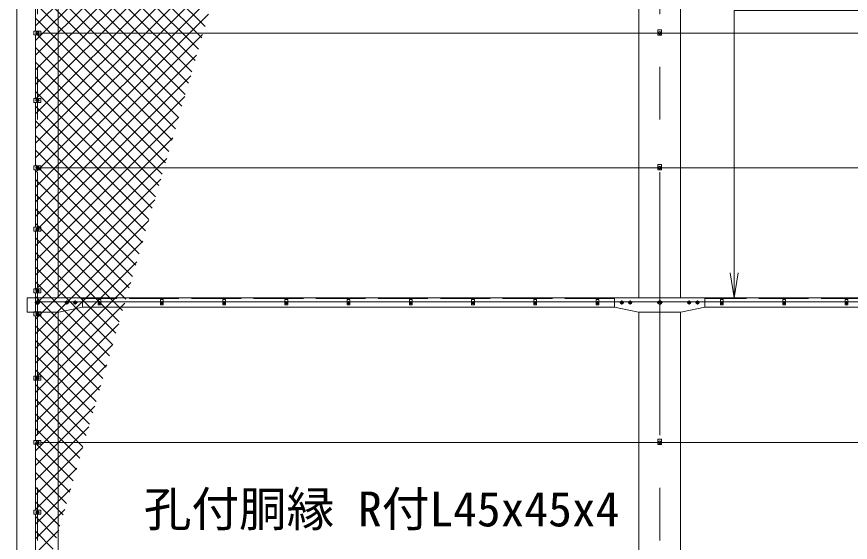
# Model space of a CAD drawing. Units: millimetres, scale not verified. Extents: x -14700 to 14700, y -10395 to 10395.
# Drawn here: x -10672 to -6653, y -2310 to 227 of the extents above; entities that cross this region are included whole.
import ezdxf
from ezdxf.enums import TextEntityAlignment as Align

# ---------------------------------------------------------------- set-up
doc = ezdxf.new("R2010")
doc.units = ezdxf.units.MM
doc.header["$LTSCALE"] = 40
doc.linetypes.add('DASHED', pattern=[7.5, 6, -1.5])
doc.linetypes.add('USER1', pattern=[50.8, 31.75, -6.35, 6.35, -6.35])
for name, color, linetype, lineweight in [('0-2_0', 7, 'Continuous', 18), ('0-4_D-STR3', 3, 'Continuous', 13), ('0-8_D-STR-TXT', 7, 'Continuous', 13), ('0-9_D-STR1', 1, 'Continuous', 18), ('0-A_D-BMK', 2, 'USER1', 13), ('0-B_D-STR2', 7, 'Continuous', 13)]:
    doc.layers.add(name, color=color, linetype=linetype, lineweight=lineweight)
doc.styles.add('ＭＳ ゴシック', font='')
doc.styles.get('ＭＳ ゴシック').set_extended_font_data('MS Gothic')

# ---------------------------------------------------------------- blocks, each defined once
blk = doc.blocks.new('_Open')
at = {"layer": '0-2_0'}
blk.add_line((-40, 6.67), (0, 0), dxfattribs=at)
blk.add_lwpolyline([(-40, -6.67), (0, 0), (-40, 0)], dxfattribs=at)

msp = doc.modelspace()

# ---------------------------------------------------------------- linework, layer by layer
at = {"layer": '0-4_D-STR3'}
for p, q in [((-10582.27, 157.24), (-10582.27, 463.24)), ((-10589.47, 157.24), (-10555.07, 157.24)), ((-10589.47, 157.24), (-10589.47, 138.24)), ((-10589.47, 138.24), (-10555.07, 138.24)), ((-10582.27, -167.76), (-10582.27, 138.24)), ((-10578.77, 151.49), (-10572.27, 155.24)), ((-10578.77, 143.98), (-10578.77, 151.49)), ((-10572.27, 140.23), (-10578.77, 143.98)), ((-10572.27, 155.24), (-10565.77, 151.49)), ((-10565.77, 143.98), (-10572.27, 140.23)), ((-10565.77, 151.49), (-10565.77, 143.98)), ((-10555.07, 157.24), (-10555.07, 138.24)), ((-10555.07, 147.74), (-3822.27, 147.74)), ((-7578.77, 151.49), (-7572.27, 155.24)), ((-7578.77, 143.98), (-7578.77, 151.49)), ((-7572.27, 140.23), (-7578.77, 143.98)), ((-7572.27, 155.24), (-7565.77, 151.49)), ((-7565.77, 143.98), (-7572.27, 140.23)), ((-7565.77, 151.49), (-7565.77, 143.98)), ((-10589.47, -167.76), (-10555.07, -167.76)), ((-10589.47, -167.76), (-10589.47, -186.76)), ((-10589.47, -186.76), (-10555.07, -186.76)), ((-10582.27, -492.76), (-10582.27, -186.76)), ((-10578.77, -173.51), (-10572.27, -169.76)), ((-10578.77, -181.02), (-10578.77, -173.51)), ((-10572.27, -184.77), (-10578.77, -181.02)), ((-10572.27, -169.76), (-10565.77, -173.51)), ((-10565.77, -181.02), (-10572.27, -184.77)), ((-10565.77, -173.51), (-10565.77, -181.02)), ((-10555.07, -167.76), (-10555.07, -186.76)), ((-10589.47, -492.76), (-10555.07, -492.76)), ((-10589.47, -492.76), (-10589.47, -511.76)), ((-10589.47, -511.76), (-10555.07, -511.76)), ((-10582.27, -789.76), (-10582.27, -511.76)), ((-10578.77, -498.51), (-10572.27, -494.76)), ((-10578.77, -506.02), (-10578.77, -498.51)), ((-10572.27, -509.77), (-10578.77, -506.02)), ((-10572.27, -494.76), (-10565.77, -498.51)), ((-10565.77, -506.02), (-10572.27, -509.77)), ((-10565.77, -498.51), (-10565.77, -506.02)), ((-10555.07, -492.76), (-10555.07, -511.76)), ((-10555.07, -502.26), (-3822.27, -502.26)), ((-7578.77, -498.51), (-7572.27, -494.76)), ((-7578.77, -506.02), (-7578.77, -498.51)), ((-7572.27, -509.77), (-7578.77, -506.02)), ((-7572.27, -494.76), (-7565.77, -498.51)), ((-7565.77, -506.02), (-7572.27, -509.77)), ((-7565.77, -498.51), (-7565.77, -506.02)), ((-10589.47, -789.76), (-10555.07, -789.76)), ((-10589.47, -789.76), (-10589.47, -808.76)), ((-10578.77, -795.51), (-10572.27, -791.76)), ((-10578.77, -803.02), (-10578.77, -795.51)), ((-10572.27, -806.77), (-10578.77, -803.02)), ((-10572.27, -791.76), (-10565.77, -795.51)), ((-10565.77, -803.02), (-10572.27, -806.77)), ((-10565.77, -795.51), (-10565.77, -803.02)), ((-10555.07, -789.76), (-10555.07, -808.76)), ((-10589.47, -808.76), (-10555.07, -808.76)), ((-10582.27, -1086.76), (-10582.27, -808.76)), ((-10589.47, -1086.76), (-10555.07, -1086.76)), ((-10589.47, -1086.76), (-10589.47, -1105.76)), ((-10589.47, -1105.76), (-10555.07, -1105.76)), ((-10582.27, -1197.76), (-10582.27, -1105.76)), ((-10578.77, -1092.51), (-10572.27, -1088.76)), ((-10578.77, -1100.02), (-10578.77, -1092.51)), ((-10572.27, -1103.77), (-10578.77, -1100.02)), ((-10572.27, -1088.76), (-10565.77, -1092.51)), ((-10565.77, -1100.02), (-10572.27, -1103.77)), ((-10565.77, -1092.51), (-10565.77, -1100.02)), ((-10555.07, -1086.76), (-10555.07, -1105.76)), ((-10622.27, -1129.26), (-10354.77, -1129.26)), ((-10622.27, -1129.26), (-10622.27, -1199.26)), ((-10278.77, -1148.76), (-10582.27, -1148.76)), ((-10580.77, -1147.35), (-10572.27, -1142.45)), ((-10580.77, -1157.17), (-10580.77, -1147.35)), ((-10572.27, -1162.08), (-10580.77, -1157.17)), ((-10563.77, -1157.17), (-10572.27, -1162.08)), ((-10429.77, -1144.76), (-10436.27, -1148.51)), ((-10436.27, -1148.51), (-10436.27, -1156.02)), ((-10436.27, -1156.02), (-10429.77, -1159.77)), ((-10423.27, -1148.51), (-10429.77, -1144.76)), ((-10429.77, -1159.77), (-10423.27, -1156.02)), ((-10423.27, -1156.02), (-10423.27, -1148.51)), ((-10389.77, -1144.76), (-10396.27, -1148.51)), ((-10396.27, -1148.51), (-10396.27, -1156.02)), ((-10396.27, -1156.02), (-10389.77, -1159.77)), ((-10383.27, -1148.51), (-10389.77, -1144.76)), ((-10389.77, -1159.77), (-10383.27, -1156.02)), ((-10383.27, -1156.02), (-10383.27, -1148.51)), ((-10354.77, -1129.26), (-10354.77, -1174.26)), ((-10278.77, -1137.76), (-10278.77, -1163.76)), ((-10265.77, -1137.76), (-10278.77, -1137.76)), ((-10265.77, -1163.76), (-10278.77, -1163.76)), ((-10265.77, -1137.76), (-10265.77, -1163.76)), ((-10265.77, -1148.76), (-9978.77, -1148.76)), ((-9978.77, -1137.76), (-9978.77, -1163.76)), ((-9965.77, -1137.76), (-9978.77, -1137.76)), ((-9965.77, -1163.76), (-9978.77, -1163.76)), ((-9965.77, -1137.76), (-9965.77, -1163.76)), ((-9965.77, -1148.76), (-9678.77, -1148.76)), ((-9678.77, -1137.76), (-9678.77, -1163.76)), ((-9665.77, -1137.76), (-9678.77, -1137.76)), ((-9665.77, -1163.76), (-9678.77, -1163.76)), ((-9665.77, -1137.76), (-9665.77, -1163.76)), ((-9665.77, -1148.76), (-9378.77, -1148.76)), ((-9378.77, -1137.76), (-9378.77, -1163.76)), ((-9365.77, -1137.76), (-9378.77, -1137.76)), ((-9365.77, -1163.76), (-9378.77, -1163.76)), ((-9365.77, -1137.76), (-9365.77, -1163.76)), ((-9365.77, -1148.76), (-9078.77, -1148.76)), ((-9078.77, -1137.76), (-9078.77, -1163.76)), ((-9065.77, -1137.76), (-9078.77, -1137.76)), ((-9065.77, -1163.76), (-9078.77, -1163.76)), ((-9065.77, -1137.76), (-9065.77, -1163.76)), ((-9065.77, -1148.76), (-8778.77, -1148.76)), ((-8778.77, -1137.76), (-8778.77, -1163.76)), ((-8765.77, -1137.76), (-8778.77, -1137.76)), ((-8765.77, -1163.76), (-8778.77, -1163.76)), ((-8765.77, -1137.76), (-8765.77, -1163.76)), ((-8765.77, -1148.76), (-8478.77, -1148.76)), ((-8478.77, -1137.76), (-8478.77, -1163.76)), ((-8465.77, -1137.76), (-8478.77, -1137.76)), ((-8465.77, -1163.76), (-8478.77, -1163.76)), ((-8465.77, -1137.76), (-8465.77, -1163.76)), ((-8465.77, -1148.76), (-8178.77, -1148.76)), ((-8178.77, -1137.76), (-8178.77, -1163.76)), ((-8165.77, -1137.76), (-8178.77, -1137.76)), ((-8165.77, -1163.76), (-8178.77, -1163.76)), ((-8165.77, -1137.76), (-8165.77, -1163.76)), ((-8165.77, -1148.76), (-7878.77, -1148.76)), ((-7878.77, -1137.76), (-7878.77, -1163.76)), ((-7865.77, -1137.76), (-7878.77, -1137.76)), ((-7865.77, -1163.76), (-7878.77, -1163.76)), ((-7865.77, -1137.76), (-7865.77, -1163.76)), ((-7865.77, -1148.76), (-7278.77, -1148.76)), ((-7789.77, -1129.26), (-7789.77, -1174.26)), ((-7761.27, -1148.51), (-7754.77, -1144.76)), ((-7761.27, -1156.02), (-7761.27, -1148.51)), ((-7754.77, -1159.77), (-7761.27, -1156.02)), ((-7754.77, -1144.76), (-7748.27, -1148.51)), ((-7748.27, -1156.02), (-7754.77, -1159.77)), ((-7748.27, -1148.51), (-7748.27, -1156.02)), ((-7721.27, -1148.51), (-7714.77, -1144.76)), ((-7721.27, -1156.02), (-7721.27, -1148.51)), ((-7714.77, -1159.77), (-7721.27, -1156.02)), ((-7714.77, -1144.76), (-7708.27, -1148.51)), ((-7708.27, -1156.02), (-7714.77, -1159.77)), ((-7708.27, -1148.51), (-7708.27, -1156.02)), ((-7580.77, -1147.35), (-7572.27, -1142.45)), ((-7580.77, -1157.17), (-7580.77, -1147.35)), ((-7572.27, -1162.08), (-7580.77, -1157.17)), ((-7563.77, -1157.17), (-7572.27, -1162.08)), ((-7429.77, -1144.76), (-7436.27, -1148.51)), ((-7436.27, -1148.51), (-7436.27, -1156.02)), ((-7436.27, -1156.02), (-7429.77, -1159.77)), ((-7423.27, -1148.51), (-7429.77, -1144.76)), ((-7429.77, -1159.77), (-7423.27, -1156.02)), ((-7423.27, -1156.02), (-7423.27, -1148.51)), ((-7389.77, -1144.76), (-7396.27, -1148.51)), ((-7396.27, -1148.51), (-7396.27, -1156.02)), ((-7396.27, -1156.02), (-7389.77, -1159.77)), ((-7383.27, -1148.51), (-7389.77, -1144.76)), ((-7389.77, -1159.77), (-7383.27, -1156.02)), ((-7383.27, -1156.02), (-7383.27, -1148.51)), ((-7278.77, -1137.76), (-7278.77, -1163.76)), ((-7265.77, -1137.76), (-7278.77, -1137.76)), ((-7265.77, -1163.76), (-7278.77, -1163.76)), ((-7265.77, -1137.76), (-7265.77, -1163.76)), ((-7265.77, -1148.76), (-6978.77, -1148.76)), ((-6978.77, -1137.76), (-6978.77, -1163.76)), ((-6965.77, -1137.76), (-6978.77, -1137.76)), ((-6965.77, -1163.76), (-6978.77, -1163.76)), ((-6965.77, -1137.76), (-6965.77, -1163.76)), ((-6965.77, -1148.76), (-6678.77, -1148.76)), ((-6678.77, -1137.76), (-6678.77, -1163.76)), ((-6665.77, -1137.76), (-6678.77, -1137.76)), ((-6665.77, -1163.76), (-6678.77, -1163.76)), ((-6665.77, -1137.76), (-6665.77, -1163.76)), ((-6665.77, -1148.76), (-6378.77, -1148.76)), ((-10622.27, -1199.26), (-10469.77, -1199.26)), ((-10589.47, -1197.76), (-10555.07, -1197.76)), ((-10589.47, -1197.76), (-10589.47, -1216.76)), ((-10578.77, -1203.51), (-10572.27, -1199.76)), ((-10578.77, -1211.02), (-10578.77, -1203.51)), ((-10572.27, -1199.76), (-10565.77, -1203.51)), ((-10565.77, -1203.51), (-10565.77, -1211.02)), ((-10555.07, -1197.76), (-10555.07, -1216.76)), ((-10469.77, -1199.26), (-10354.77, -1174.26)), ((-7674.77, -1199.26), (-7789.77, -1174.26)), ((-10589.47, -1216.76), (-10555.07, -1216.76)), ((-10582.27, -1817.76), (-10582.27, -1216.76)), ((-10572.27, -1214.77), (-10578.77, -1211.02)), ((-10565.77, -1211.02), (-10572.27, -1214.77)), ((-10589.47, -1507.76), (-10555.07, -1507.76)), ((-10589.47, -1507.76), (-10589.47, -1526.76)), ((-10589.47, -1526.76), (-10555.07, -1526.76)), ((-10578.77, -1513.51), (-10572.27, -1509.76)), ((-10578.77, -1521.02), (-10578.77, -1513.51)), ((-10572.27, -1524.77), (-10578.77, -1521.02)), ((-10572.27, -1509.76), (-10565.77, -1513.51)), ((-10565.77, -1521.02), (-10572.27, -1524.77)), ((-10565.77, -1513.51), (-10565.77, -1521.02)), ((-10555.07, -1507.76), (-10555.07, -1526.76)), ((-10589.47, -1817.76), (-10555.07, -1817.76)), ((-10589.47, -1817.76), (-10589.47, -1836.76)), ((-10589.47, -1836.76), (-10555.07, -1836.76)), ((-10582.27, -2155.26), (-10582.27, -1836.76)), ((-10578.77, -1823.51), (-10572.27, -1819.76)), ((-10578.77, -1831.02), (-10578.77, -1823.51)), ((-10572.27, -1834.77), (-10578.77, -1831.02)), ((-10572.27, -1819.76), (-10565.77, -1823.51)), ((-10565.77, -1831.02), (-10572.27, -1834.77)), ((-10565.77, -1823.51), (-10565.77, -1831.02)), ((-10555.07, -1817.76), (-10555.07, -1836.76)), ((-10555.07, -1827.26), (-3822.27, -1827.26)), ((-7578.77, -1823.51), (-7572.27, -1819.76)), ((-7578.77, -1831.02), (-7578.77, -1823.51)), ((-7572.27, -1834.77), (-7578.77, -1831.02)), ((-7572.27, -1819.76), (-7565.77, -1823.51)), ((-7565.77, -1831.02), (-7572.27, -1834.77)), ((-7565.77, -1823.51), (-7565.77, -1831.02)), ((-10589.47, -2155.26), (-10555.07, -2155.26)), ((-10589.47, -2155.26), (-10589.47, -2174.26)), ((-10578.77, -2161.01), (-10572.27, -2157.26)), ((-10578.77, -2168.52), (-10578.77, -2161.01)), ((-10572.27, -2172.27), (-10578.77, -2168.52)), ((-10572.27, -2157.26), (-10565.77, -2161.01)), ((-10565.77, -2168.52), (-10572.27, -2172.27)), ((-10565.77, -2161.01), (-10565.77, -2168.52)), ((-10555.07, -2155.26), (-10555.07, -2174.26)), ((-10589.47, -2174.26), (-10555.07, -2174.26)), ((-10582.27, -2492.76), (-10582.27, -2174.26))]:
    msp.add_line(p, q, dxfattribs=at)
for points in [[(-7562.77, 163.74), (-7562.77, 137.74), (-7581.77, 137.74)], [(-7562.77, 163.74), (-7581.77, 163.74), (-7581.77, 137.74)], [(-7562.77, -486.26), (-7562.77, -512.26), (-7581.77, -512.26)], [(-7562.77, -486.26), (-7581.77, -486.26), (-7581.77, -512.26)], [(-10572.27, -1142.45), (-10563.77, -1147.35), (-10563.77, -1157.17)], [(-7789.77, -1129.26), (-7354.77, -1129.26), (-7354.77, -1174.26)], [(-7572.27, -1142.45), (-7563.77, -1147.35), (-7563.77, -1157.17)], [(-7674.77, -1199.26), (-7469.77, -1199.26), (-7354.77, -1174.26)], [(-7562.77, -1811.26), (-7562.77, -1837.26), (-7581.77, -1837.26)], [(-7562.77, -1811.26), (-7581.77, -1811.26), (-7581.77, -1837.26)]]:
    msp.add_lwpolyline(points, dxfattribs=at)
for centre, radius in [((-10572.27, 147.74), 6.25), ((-7572.27, 147.74), 6.25), ((-10572.27, -177.26), 6.25), ((-10572.27, -502.26), 6.25), ((-7572.27, -502.26), 6.25), ((-10572.27, -799.26), 6.25), ((-10572.27, -1096.26), 6.25), ((-10572.27, -1152.26), 8.25), ((-10429.77, -1152.26), 6.25), ((-10389.77, -1152.26), 6.25), ((-10272.27, -1153.76), 5.25), ((-9972.27, -1153.76), 5.25), ((-9672.27, -1153.76), 5.25), ((-9372.27, -1153.76), 5.25), ((-9072.27, -1153.76), 5.25), ((-8772.27, -1153.76), 5.25), ((-8472.27, -1153.76), 5.25), ((-8172.27, -1153.76), 5.25), ((-7872.27, -1153.76), 5.25), ((-7754.77, -1152.26), 6.25), ((-7714.77, -1152.26), 6.25), ((-7572.27, -1152.26), 8.25), ((-7429.77, -1152.26), 6.25), ((-7389.77, -1152.26), 6.25), ((-7272.27, -1153.76), 5.25), ((-6972.27, -1153.76), 5.25), ((-6672.27, -1153.76), 5.25), ((-10572.27, -1207.26), 6.25), ((-10572.27, -1517.26), 6.25), ((-10572.27, -1827.26), 6.25), ((-7572.27, -1827.26), 6.25), ((-10572.27, -2164.76), 6.25)]:
    msp.add_circle(centre, radius, dxfattribs=at)
at = {"layer": '0-8_D-STR-TXT'}
msp.add_lwpolyline([(-4770.59, 255.61), (-7213.17, 255.61), (-7213.17, -1127.76)], dxfattribs=at)
at = {"layer": '0-9_D-STR1'}
for p, q in [((-10672.27, 5286.17), (-10672.27, -3882.26)), ((-10472.27, -1129.26), (-10472.27, 1400.74)), ((-7672.27, 1400.74), (-7672.27, -1129.26)), ((-7472.27, -1129.26), (-7472.27, 1400.74)), ((-7789.77, -1129.76), (-10354.77, -1129.76)), ((-4754.29, -1129.76), (-7354.77, -1129.76)), ((-10472.27, -3807.26), (-10472.27, -1199.26)), ((-7789.77, -1174.76), (-10357.07, -1174.76)), ((-7672.27, -1199.26), (-7672.27, -3807.26)), ((-7472.27, -3807.26), (-7472.27, -1199.26)), ((-4752.2, -1174.76), (-7354.77, -1174.76))]:
    msp.add_line(p, q, dxfattribs=at)
at = {"layer": '0-9_D-STR1', "linetype": 'DASHED'}
for p, q in [((-7789.77, -1133.76), (-10354.77, -1133.76)), ((-4754.29, -1133.76), (-7354.77, -1133.76))]:
    msp.add_line(p, q, dxfattribs=at)
at = {"layer": '0-A_D-BMK'}
for p, q in [((-10572.27, -5857.26), (-10572.27, 5326.52)), ((-7572.27, -5857.26), (-7572.27, 5326.52)), ((-10582.27, 147.74), (-10562.27, 147.74)), ((-7582.27, 147.74), (-7562.27, 147.74)), ((-10582.27, -177.26), (-10562.27, -177.26)), ((-10582.27, -502.26), (-10562.27, -502.26)), ((-7582.27, -502.26), (-7562.27, -502.26)), ((-10582.27, -799.26), (-10562.27, -799.26)), ((-10582.27, -1096.26), (-10562.27, -1096.26)), ((-10559.52, -1152.26), (-10585.02, -1152.26)), ((-10419.77, -1152.26), (-10439.77, -1152.26)), ((-10429.77, -1162.26), (-10429.77, -1142.26)), ((-10379.77, -1152.26), (-10399.77, -1152.26)), ((-10389.77, -1162.26), (-10389.77, -1142.26)), ((-10279.71, -1153.76), (-10264.83, -1153.76)), ((-10272.27, -1146.32), (-10272.27, -1161.2)), ((-9979.71, -1153.76), (-9964.83, -1153.76)), ((-9972.27, -1146.32), (-9972.27, -1161.2)), ((-9679.71, -1153.76), (-9664.83, -1153.76)), ((-9672.27, -1146.32), (-9672.27, -1161.2)), ((-9379.71, -1153.76), (-9364.83, -1153.76)), ((-9372.27, -1146.32), (-9372.27, -1161.2)), ((-9079.71, -1153.76), (-9064.83, -1153.76)), ((-9072.27, -1146.32), (-9072.27, -1161.2)), ((-8779.71, -1153.76), (-8764.83, -1153.76)), ((-8772.27, -1146.32), (-8772.27, -1161.2)), ((-8479.71, -1153.76), (-8464.83, -1153.76)), ((-8472.27, -1146.32), (-8472.27, -1161.2)), ((-8179.71, -1153.76), (-8164.83, -1153.76)), ((-8172.27, -1146.32), (-8172.27, -1161.2)), ((-7879.71, -1153.76), (-7864.83, -1153.76)), ((-7872.27, -1146.32), (-7872.27, -1161.2)), ((-7764.77, -1152.26), (-7744.77, -1152.26)), ((-7754.77, -1162.26), (-7754.77, -1142.26)), ((-7724.77, -1152.26), (-7704.77, -1152.26)), ((-7714.77, -1162.26), (-7714.77, -1142.26)), ((-7559.52, -1152.26), (-7585.02, -1152.26)), ((-7419.77, -1152.26), (-7439.77, -1152.26)), ((-7429.77, -1162.26), (-7429.77, -1142.26)), ((-7379.77, -1152.26), (-7399.77, -1152.26)), ((-7389.77, -1162.26), (-7389.77, -1142.26)), ((-7279.71, -1153.76), (-7264.83, -1153.76)), ((-7272.27, -1146.32), (-7272.27, -1161.2)), ((-6979.71, -1153.76), (-6964.83, -1153.76)), ((-6972.27, -1146.32), (-6972.27, -1161.2)), ((-6679.71, -1153.76), (-6664.83, -1153.76)), ((-6672.27, -1146.32), (-6672.27, -1161.2)), ((-10582.27, -1207.26), (-10562.27, -1207.26)), ((-10582.27, -1517.26), (-10562.27, -1517.26)), ((-10582.27, -1827.26), (-10562.27, -1827.26)), ((-7582.27, -1827.26), (-7562.27, -1827.26)), ((-10582.27, -2164.76), (-10562.27, -2164.76))]:
    msp.add_line(p, q, dxfattribs=at)
at = {"layer": '0-B_D-STR2'}
for p, q in [((-10582.27, 181.67), (-9428.74, 1335.2)), ((-10582.27, 110.96), (-9457.65, 1235.58)), ((-10582.27, 40.25), (-9486.55, 1135.96)), ((-10582.27, -30.46), (-9515.46, 1036.35)), ((-9764.21, 179.11), (-10582.27, 997.17)), ((-10582.27, -101.17), (-9544.36, 936.73)), ((-9780.11, 124.3), (-10582.27, 926.46)), ((-9796.01, 69.49), (-10582.27, 855.75)), ((-10582.27, -171.88), (-9573.27, 837.11)), ((-9811.92, 14.69), (-10582.27, 785.04)), ((-10582.27, -242.6), (-9602.18, 737.5)), ((-9827.82, -40.12), (-10582.27, 714.33)), ((-9843.72, -94.93), (-10582.27, 643.62)), ((-10582.27, -313.31), (-9631.08, 637.88)), ((-9859.63, -149.74), (-10582.27, 572.91)), ((-10582.27, -384.02), (-9659.99, 538.26)), ((-9875.53, -204.54), (-10582.27, 502.19)), ((-10582.27, -454.73), (-9688.89, 438.65)), ((-9891.43, -259.35), (-10582.27, 431.48)), ((-9907.34, -314.16), (-10582.27, 360.77)), ((-10582.27, -525.44), (-9717.8, 339.03)), ((-9923.24, -368.96), (-10582.27, 290.06)), ((-10582.27, -596.15), (-9746.71, 239.41)), ((-9939.14, -423.77), (-10582.27, 219.35)), ((-9955.05, -478.58), (-10582.27, 148.64)), ((-10582.27, -666.86), (-9775.61, 139.8)), ((-9970.95, -533.39), (-10582.27, 77.93)), ((-10582.27, -737.57), (-9804.52, 40.18)), ((-9986.85, -588.19), (-10582.27, 7.22)), ((-10582.27, -808.28), (-9833.42, -59.44)), ((-10002.76, -643), (-10582.27, -63.49)), ((-10018.66, -697.81), (-10582.27, -134.2)), ((-10582.27, -878.99), (-9862.33, -159.05)), ((-10034.57, -752.61), (-10582.27, -204.91)), ((-10582.27, -949.7), (-9891.24, -258.67)), ((-10050.47, -807.42), (-10582.27, -275.62)), ((-10066.37, -862.23), (-10582.27, -346.33)), ((-10582.27, -1020.41), (-9920.14, -358.29)), ((-10082.28, -917.04), (-10582.27, -417.04)), ((-10582.27, -1091.12), (-9949.05, -457.91)), ((-10098.18, -971.84), (-10582.27, -487.76)), ((-10582.27, -1161.83), (-9977.95, -557.52)), ((-10114.08, -1026.65), (-10582.27, -558.47)), ((-10129.99, -1081.46), (-10582.27, -629.18)), ((-10582.27, -1232.54), (-10006.86, -657.14)), ((-10145.89, -1136.26), (-10582.27, -699.89)), ((-10582.27, -1303.26), (-10035.77, -756.76)), ((-10161.79, -1191.07), (-10582.27, -770.6)), ((-10177.7, -1245.88), (-10582.27, -841.31)), ((-10582.27, -1373.97), (-10064.67, -856.37)), ((-10193.6, -1300.69), (-10582.27, -912.02)), ((-10582.27, -1444.68), (-10093.58, -955.99)), ((-10209.5, -1355.49), (-10582.27, -982.73)), ((-10225.41, -1410.3), (-10582.27, -1053.44)), ((-10582.27, -1515.39), (-10122.49, -1055.61)), ((-10241.31, -1465.11), (-10582.27, -1124.15)), ((-10582.27, -1586.1), (-10151.39, -1155.22)), ((-10257.22, -1519.91), (-10582.27, -1194.86)), ((-10582.27, -1656.81), (-10180.3, -1254.84)), ((-10273.12, -1574.72), (-10582.27, -1265.57)), ((-10289.02, -1629.53), (-10582.27, -1336.28)), ((-10582.27, -1727.52), (-10209.2, -1354.46)), ((-10304.93, -1684.34), (-10582.27, -1406.99)), ((-10582.27, -1798.23), (-10238.11, -1454.07)), ((-10320.83, -1739.14), (-10582.27, -1477.7)), ((-10336.73, -1793.95), (-10582.27, -1548.42)), ((-10582.27, -1868.94), (-10267.02, -1553.69)), ((-10352.64, -1848.76), (-10582.27, -1619.13)), ((-10582.27, -1939.65), (-10295.92, -1653.31)), ((-10368.54, -1903.56), (-10582.27, -1689.84)), ((-10582.27, -2010.36), (-10324.83, -1752.92)), ((-10384.44, -1958.37), (-10582.27, -1760.55)), ((-10400.35, -2013.18), (-10582.27, -1831.26)), ((-10582.27, -2081.07), (-10353.73, -1852.54)), ((-10416.25, -2067.99), (-10582.27, -1901.97)), ((-10582.27, -2151.78), (-10382.64, -1952.16)), ((-10432.15, -2122.79), (-10582.27, -1972.68)), ((-10448.06, -2177.6), (-10582.27, -2043.39)), ((-10582.27, -2222.49), (-10411.55, -2051.77)), ((-10463.96, -2232.41), (-10582.27, -2114.1)), ((-10582.27, -2293.21), (-10440.45, -2151.39)), ((-10479.86, -2287.21), (-10582.27, -2184.81)), ((-10582.27, -2363.92), (-10469.36, -2251.01)), ((-10495.77, -2342.02), (-10582.27, -2255.52))]:
    msp.add_line(p, q, dxfattribs=at)

# ---------------------------------------------------------------- block references
at = {"layer": '0-8_D-STR-TXT', "xscale": 3, "yscale": 3, "rotation": 270}
msp.add_blockref('_Open', (-7213.17, -1129.76), dxfattribs=at)

# ---------------------------------------------------------------- texts
at = {"layer": '0-8_D-STR-TXT', "style": 'ＭＳ ゴシック'}
msp.add_text('孔付胴縁 R付L45x45x4', height=168.3, dxfattribs=at).set_placement((-10059.32, -2283.44), align=Align.BOTTOM_LEFT)

doc.saveas('drawing.dxf')
